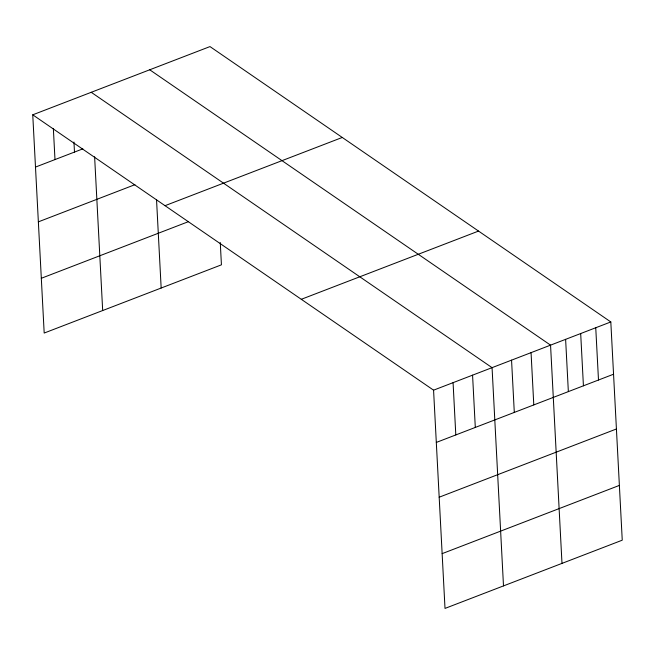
<?xml version="1.0" encoding="UTF-8"?>
<svg xmlns="http://www.w3.org/2000/svg" width="655" height="655" viewBox="0 0 655 655"><rect width="100%" height="100%" fill="white"/><g stroke="black" fill="none" stroke-linecap="round" stroke-linejoin="round"><path stroke-width="0.98" d="M32.75 114.813L209.993 46.587L610.812 321.949L622.25 540.187L445.007 608.413L433.569 390.167L32.75 114.813L44.188 333.051L221.431 264.833L220.26 242.514M35.493 167.082L82.841 148.857M38.358 221.857L134.914 184.685M165.019 205.686L342.262 137.46M41.314 278.285L188.427 221.66M301.3 299.302L478.543 231.076M433.569 390.167L610.812 321.949M436.312 442.436L613.555 374.218M439.177 497.21L616.42 428.984M442.141 553.639L619.376 485.412M149.733 69.79L550.552 345.144L561.99 563.382M91.242 92.298L492.061 367.66L503.499 585.898M595.747 327.746L598.49 380.015M580.682 333.542L583.425 385.811M565.617 339.347L568.352 391.616M531.058 352.644L533.792 404.913M511.555 360.152L514.298 412.421M472.566 375.159L475.301 427.428M453.072 382.667L455.806 434.936M156.529 199.595L161.163 288.028M94.615 156.742L102.679 310.544M73.958 142.02L74.482 152.075M53.35 128.421L54.987 159.583"/></g></svg>
